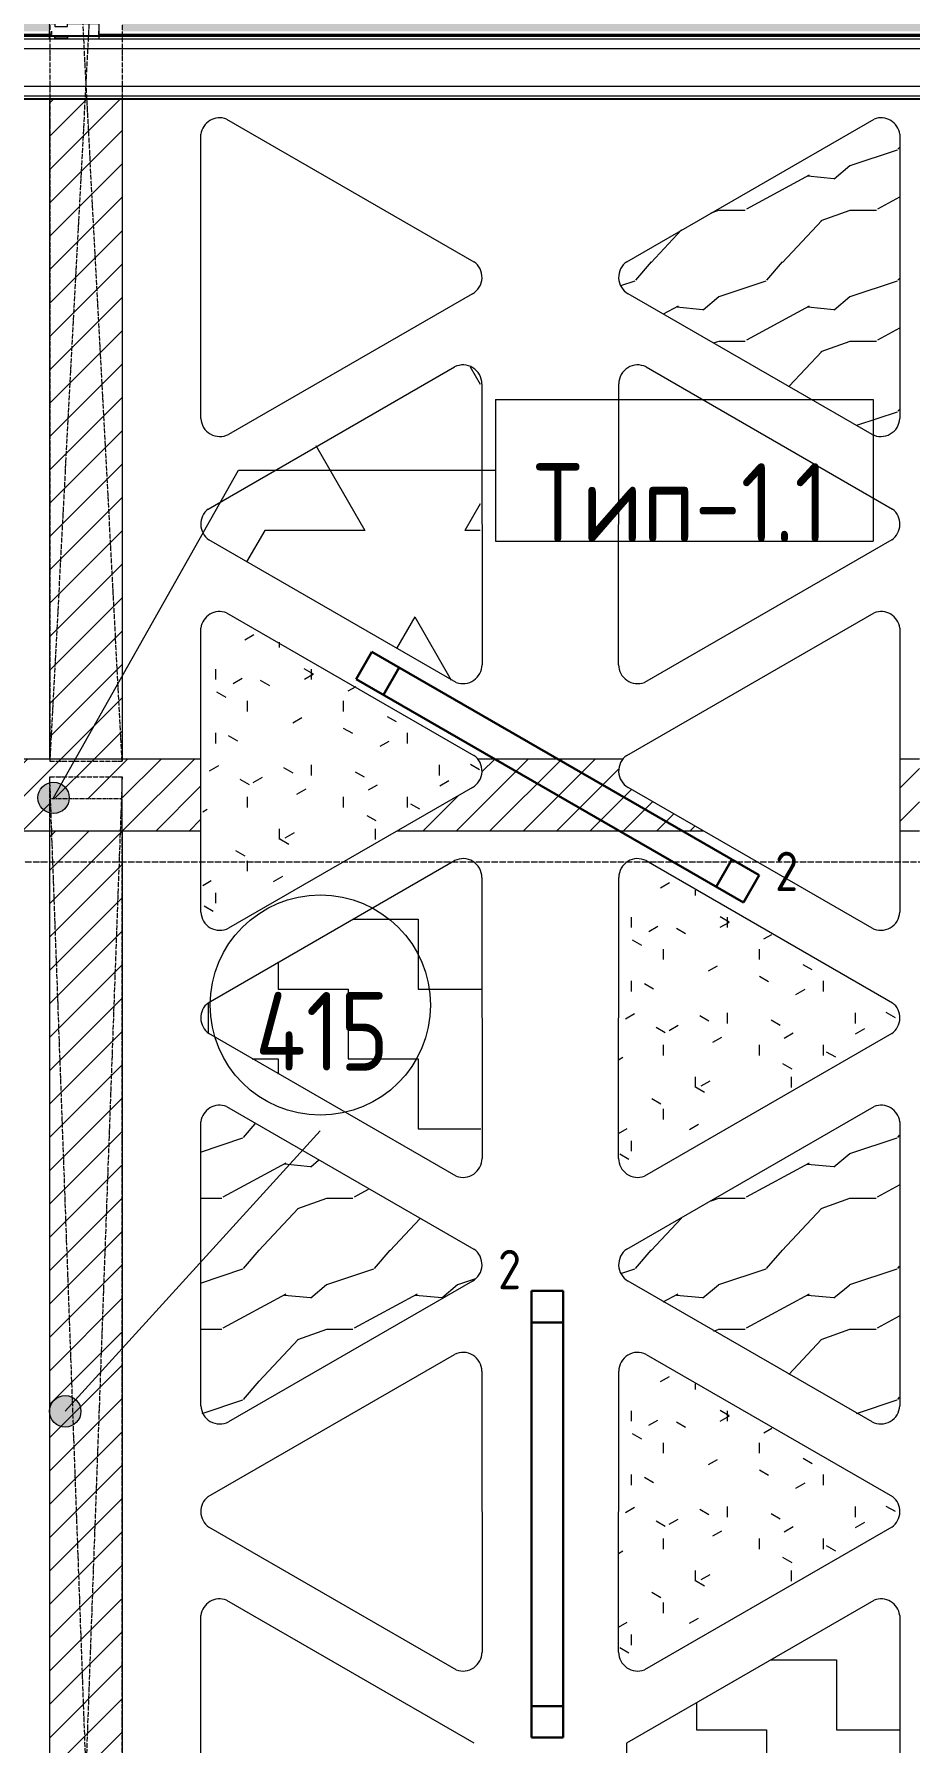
# Model space of a CAD drawing. Header units: millimetres. Extents: x -10051 to 73829, y -4843 to 44223.
# Drawn here: x 24235 to 27017, y 5495 to 10927 of the extents above; entities that cross this region are included whole.
import ezdxf

# ---------------------------------------------------------------- set-up
doc = ezdxf.new("R2010")
doc.units = ezdxf.units.MM
for name, pattern in [('ADSK_Линия сетки', [25, 20, -2.5, 0, -2.5]), ('ADSK_Штрих_ш3 п1_5', [4.5, 3, -1.5]), ('ADSK_Штрихпунктирная 2 точки_ш15 п1_5 п1_5 п1_5', [19.5, 15, -1.5, 0, -1.5, 0, -1.5])]:
    doc.linetypes.add(name, pattern=pattern)
for name, color, linetype, lineweight in [('Аннотация', 7, 'Continuous', 20), ('Витраж', 7, 'Continuous', 9), ('Каркас', 7, 'Continuous', 18), ('Марки', 7, 'Continuous', 20), ('Марки помещений', 7, 'Continuous', 20), ('Оси', 7, 'Continuous', 9), ('Панели витража', 7, 'Continuous', 9), ('Потолки', 7, 'Continuous', 9), ('Потолки штриховка', 7, 'Continuous', 9), ('Стены наружные', 7, 'Continuous', 18), ('Стены отделка', 7, 'Continuous', 30), ('Стены перегородки', 7, 'Continuous', 30), ('Стены штриховка', 7, 'Continuous', 9)]:
    doc.layers.add(name, color=color, linetype=linetype, lineweight=lineweight)
doc.layers.add('Линии', color=7, linetype='Continuous', lineweight=9, true_color=0x00a600)
doc.styles.add('GOST Common_1', font='GOST_Common.ttf', dxfattribs={"width": 0.9, "height": 250})
doc.styles.add('GOST Common_4', font='GOST_Common.ttf', dxfattribs={"width": 0.9, "height": 200})
doc.styles.add('GOST Common_B', font='', dxfattribs={"width": 0.9, "height": 250})
doc.styles.get('GOST Common_B').set_extended_font_data('GOST Common', bold=True)
pattern_1 = [(0, (0, 762), (762, 76.2), [7.62, -373.38, 7.62, -373.38]), (0, (76.2, 91.44), (762, 76.2), [7.62, -220.98, 7.62, -525.78]), (0, (152.4, 106.68), (762, 76.2), [7.62, -68.58, 7.62, -678.18]), (0, (457.2, 60.96), (762, 76.2), [7.62, -220.98, 7.62, -525.78]), (0, (533.4, 45.72), (762, 76.2), [7.62, -68.58, 7.62, -678.18])]
pattern_2 = [(45, (0, 0), (-53.03301, 53.03301), [])]

# ---------------------------------------------------------------- blocks, each defined once
blk = doc.blocks.new('Системная панель - Стекло - 40мм-6453927-План потолков 4-го этажа')
at = {"layer": 'Панели витража', "lineweight": 18}
for p, q in [((-3.6, 0), (-3.6, 40)), ((-3.6, 40), (3.6, 40)), ((3.6, 0), (-3.6, 0)), ((3.6, 40), (3.6, 0))]:
    blk.add_line(p, q, dxfattribs=at)
blk = doc.blocks.new('Прямоугольный импост - Импост структурный с накладкой - 160мм-6453924-План потолков 4-го этажа')
at = {"layer": 'Витраж', "lineweight": 18}
for p, q in [((25, 17), (-25, 17)), ((-25, 17), (-25, 0)), ((-25, 0), (-15, 0)), ((-15, 0), (-15, -40)), ((15, 0), (25, 0)), ((15, -40), (15, 0)), ((25, 0), (25, 17)), ((-15, -40), (-25, -40)), ((-25, -40), (-25, -140)), ((25, -40), (15, -40)), ((25, -140), (25, -40)), ((-25, -140), (25, -140))]:
    blk.add_line(p, q, dxfattribs=at)
blk = doc.blocks.new('ADSK_Марка_Помещение_ОдноЗначение - Номер-159740-План потолков 4-го этажа')
at = {"layer": 'Марки помещений'}
blk.add_circle((0, 0), 3.5, dxfattribs=at)
blk = doc.blocks.new('ADSK_Марка_Потолок - ADSK_Марка и Смещение от уровня-155896-План потолков 4-го этажа')
at = {"layer": 'Марки'}
for p, q in [((-6, 4.5), (-6, 0)), ((-6, 4.5), (6, 4.5)), ((6, 4.5), (6, 0)), ((-6, 0), (6, 0))]:
    blk.add_line(p, q, dxfattribs=at)

msp = doc.modelspace()

# ---------------------------------------------------------------- hatches: boundary and pattern name
at = {"layer": 'Марки'}
h = msp.add_hatch(color=256, dxfattribs=at)
edge = h.paths.add_edge_path()
edge.add_arc((24296.84, 8498.949), 50, 0, 360)
at = {"layer": 'Марки помещений'}
h = msp.add_hatch(color=256, dxfattribs=at)
edge = h.paths.add_edge_path()
edge.add_arc((24333.828, 6548.661), 50, 0, 360)
at = {"layer": 'Потолки штриховка', "lineweight": 18}
h = msp.add_hatch(dxfattribs=at)
h.set_pattern_fill('FP_32', color=256, style=0, pattern_type=2)
h.set_pattern_definition(pattern_1)
h.paths.add_polyline_path([(7565, 8778.238), (8340, 8778.238), (8340, 8790.238), (10184.835, 8790.238), (10184.835, 8808.238), (8340, 8808.238), (8340, 8818.238), (10184.835, 8818.238), (10184.835, 12203.264), (7513.494, 12203.264), (7513.494, 11958.783), (7444.835, 11958.783), (7445.192, 8950), (7565, 8950), (7565, 8784.238), (7555, 8784.238), (7555, 8940), (7444.835, 8940), (7445.007, 8937), (7550, 8937), (7550, 8935), (7552, 8935), (7552, 8806.238), (7540, 8806.238), (7540, 8778.238), (7555, 8778.238)])
h.paths.add_polyline_path([(17675.565, 8790.238), (17675.565, 10920.75), (17677.565, 10920.934), (17677.565, 10922.75), (18734.835, 10922.75), (18734.835, 10925.75), (17660.565, 10925.75), (17660.565, 8808.238), (16014.835, 8808.238), (16014.835, 8790.238), (17660.565, 8790.238)])
h.paths.add_polyline_path([(17677.565, 8788.238), (17677.565, 8790.238), (17675.565, 8790.238), (17677.484, 8788.32)])
h.paths.add_polyline_path([(15262.878, 8790.238), (15784.835, 8790.238), (15784.835, 8808.238), (13214.835, 8808.238), (13214.835, 8790.238), (14894.714, 8790.238)])
h.paths.add_polyline_path([(10575.439, 8790.238), (12984.835, 8790.238), (12984.835, 8808.238), (10414.835, 8808.238), (10415.537, 8790.238)])
h.paths.add_polyline_path([(17650.565, 8818.238), (17650.565, 10935.75), (18734.835, 10935.75), (18734.835, 12589.022), (16014.835, 12595.03), (16014.835, 8818.238), (17647.565, 8818.238)])
h.paths.add_polyline_path([(14311.936, 8818.238), (15784.835, 8818.238), (15784.835, 12596.788), (13214.835, 12602.489), (13214.835, 12600.554), (13619.305, 12599.489), (13619.278, 12589.489), (13214.835, 12589.489), (13214.835, 8818.238), (13241.628, 8818.238)])
h.paths.add_polyline_path([(10417.175, 8818.238), (12984.835, 8818.238), (12984.835, 12591.159), (10641.616, 12597.328), (10641.616, 12203.264), (10414.835, 12203.264), (10414.835, 8818.238)])
h.paths.add_polyline_path([(21714.835, 10922.75), (24278.876, 10922.75), (24278.876, 10925.75), (21714.835, 10925.75)])
h.paths.add_polyline_path([(18982.807, 10922.75), (21484.835, 10922.75), (21484.835, 10925.75), (18964.835, 10925.75), (18964.835, 10922.75), (18974.165, 10922.75)])
h.paths.add_polyline_path([(18964.835, 10935.75), (21484.835, 10935.75), (21484.835, 12581.782), (18964.835, 12587.646), (18964.835, 11788.8)])
h.paths.add_polyline_path([(24278.876, 12574.426), (24278.876, 12575.226), (24278.865, 12574.434)])
h.paths.add_polyline_path([(21714.835, 10935.75), (24278.876, 10935.75), (24278.876, 12574.426), (24275.876, 12574.421), (24275.876, 12423.559), (24265.876, 12423.559), (24265.876, 12574.461), (21714.835, 12580.259), (21714.835, 11788.8)])
h.paths.add_polyline_path([(7498.494, 11968.783), (7503.494, 11968.783), (7503.494, 12203.264), (7500.494, 12203.264), (7500.494, 11973.783), (7498.494, 11973.783), (7498.494, 11971.783), (7444.835, 11971.783), (7444.835, 11968.783), (7488.746, 11968.783)])
h.paths.add_polyline_path([(10029.565, 12213.264), (10184.835, 12213.264), (10184.835, 12216.264), (7500.494, 12216.264), (7500.494, 12213.264), (10019.403, 12213.264)])
h.paths.add_polyline_path([(10626.616, 12213.264), (10631.616, 12213.264), (10631.616, 12597.354), (10628.616, 12597.328), (10628.616, 12218.264), (10626.616, 12218.264), (10626.616, 12216.264), (10414.835, 12216.264), (10414.835, 12213.264), (10621.24, 12213.264)])
h.paths.add_polyline_path([(7500.494, 12216.264), (7498.494, 12218.264), (7498.494, 12216.264)])
h.paths.add_polyline_path([(12984.835, 12601.159), (12984.835, 12604.159), (10628.616, 12610.362), (10628.616, 12607.362), (12854.989, 12601.501)])
h.paths.add_polyline_path([(10628.616, 12610.362), (10626.616, 12612.367), (10626.616, 12610.367)])
at = {"layer": 'Потолки штриховка', "lineweight": 18, "true_color": 0x787878}
h = msp.add_hatch(dxfattribs=at)
h.set_pattern_fill('FP_50', color=8, style=0, pattern_type=2)
h.set_pattern_definition([(60, (0, 0), (-171.45, 296.96), [171.45, -171.45]), (120, (0, 0), (-342.9, 6e-05), [171.45, -171.45]), (0, (-85.72, 148.48), (171.45, 296.96), [171.45, -171.45])])
h.paths.add_polyline_path([(35783.748, 8790.238), (35864.835, 8790.238), (35863.919, 8793.238), (35633.876, 8793.238), (35634.835, 8790.238)])
h.paths.add_polyline_path([(32960.854, 8790.238), (32964.835, 8790.238), (32963.924, 8793.238), (32734.835, 8793.238), (32734.835, 8790.238)])
h.paths.add_polyline_path([(35863.308, 8803.238), (35864.835, 8803.238), (35864.835, 12530.925), (35633.876, 12531.533), (35634.835, 8803.238), (35785.936, 8803.238)])
h.paths.add_polyline_path([(32734.835, 8803.238), (32964.835, 8803.238), (32964.835, 12551.56), (32734.835, 12552.165), (32734.835, 8852.314)])
h.paths.add_polyline_path([(29884.835, 10922.75), (30114.835, 10922.75), (30114.835, 10925.75), (29884.835, 10925.75)])
h.paths.add_polyline_path([(24452.876, 10922.75), (24514.835, 10922.75), (24514.835, 10925.75), (24452.876, 10925.75)])
h.paths.add_polyline_path([(24452.876, 10935.75), (24514.835, 10935.75), (24514.835, 12573.805), (24465.876, 12572.837), (24465.876, 12423.559), (24455.876, 12423.559), (24455.876, 12573.96), (24452.876, 12573.648), (24452.876, 11323.239)])
h.paths.add_polyline_path([(30114.835, 10935.75), (30114.835, 12559.062), (29884.835, 12559.668), (29884.835, 10935.75), (29888.29, 10935.75)])
h.paths.add_polyline_path([(35864.835, 12540.925), (35863.754, 12543.928), (35633.876, 12544.533), (35634.992, 12541.53), (35863.691, 12540.928)])
at = {"layer": 'Потолки штриховка', "lineweight": 18}
h = msp.add_hatch(dxfattribs=at)
h.set_pattern_fill('FP_24', color=256, style=0, pattern_type=2)
h.set_pattern_definition(pattern_1)
h.paths.add_polyline_path([(40054.13, 8790.238), (40054.13, 8793.238), (40051.13, 8793.238), (40051.13, 8790.238), (40053.53, 8790.238)])
h.paths.add_polyline_path([(40056.13, 8788.238), (40054.13, 8790.238), (40054.13, 8788.238)])
h.paths.add_polyline_path([(31985.904, 8788.238), (31985.443, 8789.777), (31983.904, 8788.238)])
h.paths.add_polyline_path([(39632.111, 8790.238), (40041.13, 8790.238), (40041.13, 8793.238), (38414.835, 8793.238), (38414.835, 8790.238), (38788.642, 8790.238)])
h.paths.add_polyline_path([(33543.633, 8790.238), (35633.876, 8790.238), (35633.876, 8793.238), (32964.835, 8793.238), (32964.835, 8790.238), (33290.97, 8790.238)])
h.paths.add_polyline_path([(37623.084, 8790.238), (38184.835, 8790.238), (38184.835, 8793.238), (35864.835, 8793.238), (35864.835, 8790.238), (37040.305, 8790.238)])
h.paths.add_polyline_path([(32734.093, 8790.238), (32734.835, 8790.238), (32733.907, 8793.238), (31998.904, 8793.238), (31999.476, 8790.238), (32733.328, 8790.238)])
h.paths.add_polyline_path([(31988.904, 8790.238), (31988.904, 9263.238), (31985.904, 9263.238), (31985.904, 8790.238)])
h.paths.add_polyline_path([(38788.642, 8803.238), (40041.13, 8803.238), (40041.13, 9100.345), (41084.835, 9100.345), (41084.835, 12081.937), (38414.835, 12081.937), (38414.835, 8803.238), (38699.5, 8803.238)])
h.paths.add_polyline_path([(40051.13, 8803.238), (40054.13, 8803.238), (40054.13, 9085.345), (40056.13, 9085.345), (40056.13, 9087.345), (41084.835, 9087.345), (41084.835, 9090.345), (40051.13, 9090.345), (40051.13, 8995.435)])
h.paths.add_polyline_path([(36457.527, 8803.238), (38184.835, 8803.238), (38184.835, 12081.937), (37867.177, 12081.937), (37861.796, 12525.668), (35864.835, 12530.925), (35864.835, 8803.238), (35880.1, 8803.238)])
h.paths.add_polyline_path([(32669.465, 8803.238), (32734.835, 8803.238), (32734.751, 12552.165), (30114.835, 12557.936), (30114.835, 10935.75), (31998.904, 10935.75), (31998.904, 9763.238), (32673.904, 9763.238), (32673.904, 9263.238), (31998.904, 9263.238), (31998.904, 8803.238), (32656.607, 8803.238)])
h.paths.add_polyline_path([(32964.835, 8803.238), (35633.876, 8803.238), (35633.876, 12531.533), (35142.497, 12532.827), (35142.563, 12542.826), (35633.876, 12541.533), (35633.876, 12544.533), (32964.835, 12550.618), (32964.835, 8995.435)])
h.paths.add_polyline_path([(41314.835, 9087.345), (41849.565, 9087.345), (41849.565, 9090.345), (41314.835, 9090.345)])
h.paths.add_polyline_path([(41849.565, 9100.345), (41849.565, 12081.937), (41314.835, 12081.937), (41314.835, 9100.345), (41577.392, 9100.345)])
h.paths.add_polyline_path([(31988.904, 10920.75), (31988.904, 10925.75), (30114.835, 10925.75), (30114.835, 10922.75), (31983.904, 10922.75), (31983.904, 10920.75), (31985.904, 10920.75)])
h.paths.add_polyline_path([(31988.904, 9763.238), (31988.904, 10920.75), (31985.904, 10920.75), (31985.904, 9763.238)])
h.paths.add_polyline_path([(27364.835, 10922.75), (29884.835, 10922.75), (29884.835, 10925.75), (27364.835, 10925.75)])
h.paths.add_polyline_path([(25967.51, 10922.75), (27134.835, 10922.75), (27134.835, 10925.75), (24514.835, 10925.75), (24514.835, 10922.75), (24801.952, 10922.75)])
h.paths.add_polyline_path([(24554.303, 10935.75), (27134.835, 10935.75), (27134.835, 12566.908), (24514.835, 12572.837), (24514.835, 10935.75)])
h.paths.add_polyline_path([(29464.182, 10935.75), (29884.835, 10935.75), (29884.835, 12559.668), (27364.835, 12565.457), (27364.835, 10935.75), (28689.098, 10935.75)])
h.paths.add_polyline_path([(41849.565, 12091.937), (41849.565, 12109.937), (41314.835, 12109.937), (41314.835, 12091.937), (41844.3, 12091.937)])
h.paths.add_polyline_path([(39954.199, 12091.937), (41084.835, 12091.937), (41084.835, 12109.937), (38414.835, 12109.937), (38414.835, 12091.937), (39894.565, 12091.937)])
h.paths.add_polyline_path([(37908.97, 12091.937), (38184.835, 12091.937), (38184.835, 12109.937), (37896.849, 12109.937), (37896.826, 12111.937), (37894.826, 12111.937), (37889.835, 12525.594), (37871.951, 12525.594), (37877.06, 12091.937), (37898.89, 12091.937)])
h.paths.add_polyline_path([(37889.799, 12538.594), (37891.799, 12538.594), (37891.75, 12540.562), (37889.835, 12538.63)])
h.paths.add_polyline_path([(37889.835, 12535.594), (37889.799, 12538.594), (37871.798, 12538.594), (37871.833, 12535.641), (37889.799, 12535.594)])
h.paths.add_polyline_path([(37861.832, 12535.668), (37861.773, 12538.668), (35864.835, 12542.826), (35864.835, 12540.925), (37861.796, 12535.668)])
h.paths.add_polyline_path([(37901.784, 12539.991), (37906.473, 12540.589), (37906.473, 12542.84), (37901.75, 12542.853), (37901.777, 12540.562)])
at = {"layer": 'Потолки штриховка', "lineweight": 18, "true_color": 0x787878}
h = msp.add_hatch(dxfattribs=at)
h.set_pattern_fill('FP_47', color=8, style=0, pattern_type=2)
h.set_pattern_definition(pattern_2)
h.paths.add_polyline_path([(29884.835, 8623.238), (30114.835, 8623.238), (30114.835, 10718.75), (29884.835, 10718.75), (29884.835, 8691.823)])
h.paths.add_polyline_path([(24514.835, 8623.34), (24514.835, 10718.75), (24284.835, 10718.75), (24284.846, 8623.34), (24510.563, 8623.34)])
h.paths.add_polyline_path([(18734.835, 8623.34), (18964.835, 8623.34), (18964.835, 10718.75), (18734.835, 10718.75), (18734.835, 8628.238)])
h.paths.add_polyline_path([(21484.835, 8644.788), (21714.835, 8644.788), (21714.835, 10718.75), (21484.835, 10718.75), (21484.835, 8652.718)])
at = {"layer": 'Потолки штриховка', "lineweight": 18}
h = msp.add_hatch(dxfattribs=at)
h.set_pattern_fill('FP_107', color=256, angle=-90, style=0, pattern_type=2)
h.set_pattern_definition([(18.435, (-5662.25, 60486.72), (832.99954, 416.50086), [158.051, -1159.038]), (49.399, (-5512.31, 60536.7), (2082.486787, 2499.010644), [76.799, -3763.143]), (46.848, (-5462.331, 60178.51), (5830.957739, 6247.5402574), [182.691, -8951.868]), (19.983, (-5337.38, 60311.79), (3332.002656, 1249.49393), [97.5, -4777.508]), (360, (-5662.25, 60345.1), (416.5, 416.5), [83.3, -333.2]), (28.443, (-5578.951, 60345.11), (-5414.4962996, -2915.5071394), [227.365, -11140.87]), (354.289, (-5379.03, 60453.4), (-3748.496867, 416.5263), [83.716, -4102.058]), (39.806, (-5295.73, 60445.07), (-2082.48651, -1666.01521), [65.059, -3187.91])])
h.paths.add_polyline_path([(26985.068, 9868.349), (26985.068, 9708.226), (26983.431, 9694.306), (26978.61, 9681.146), (26970.866, 9669.463), (26960.624, 9659.896), (26948.441, 9652.965), (26934.983, 9649.051), (26920.984, 9648.365), (26902.677, 9652.965), (26894.406, 9656.652), (26122.1, 10102.369), (26109.716, 10111.926), (26100.223, 10124.359), (26094.267, 10138.823), (26092.252, 10154.336), (26094.315, 10169.842), (26100.316, 10184.287), (26109.847, 10196.691), (26122.26, 10206.21), (26896.423, 10653.169), (26910.855, 10658.741), (26926.233, 10660.438), (26941.533, 10658.146), (26955.738, 10652.018), (26967.904, 10642.462), (26977.223, 10630.112), (26983.074, 10615.791), (26985.068, 10600.449), (26985.068, 10155.036)])
h = msp.add_hatch(dxfattribs=at)
h.set_pattern_fill('STARS', color=256, scale=100, angle=180, style=0)
h.set_pattern_definition([(180, (5600, 3e-12), (-7e-14, -549.926), [317.5, -317.5]), (240, (5600, 3e-12), (476.25, -274.963), [317.5, -317.5]), (300, (5441.25, -274.96), (476.25, 274.963), [317.5, -317.5])])
h.paths.add_polyline_path([(24759.585, 9377.263), (24759.658, 9363.261), (24762.975, 9349.657), (24769.354, 9337.192), (24778.449, 9326.545), (24789.764, 9318.296), (25561.985, 8872.059), (25576.492, 8866.225), (25592.011, 8864.323), (25607.497, 8866.481), (25622.02, 8872.643), (25634.264, 8882.132), (25643.74, 8894.57), (25649.694, 8909.028), (25651.724, 8924.531), (25651.907, 9816.566), (25649.912, 9831.912), (25644.057, 9846.236), (25634.733, 9858.586), (25619.968, 9869.258), (25604.478, 9874.842), (25593.044, 9876.548), (25577.664, 9874.842), (25563.232, 9869.258), (24789.212, 9422.554), (24777.992, 9414.173), (24769.009, 9403.432), (24762.76, 9390.901)])
h = msp.add_hatch(dxfattribs=at)
h.set_pattern_fill('FP_85', color=256, angle=-90, style=0, pattern_type=2)
h.set_pattern_definition([(270, (-7091.86, 59809.84), (101.6, -406.4), [33.528, -271.272, 33.528, -271.272, -1625.6]), (270, (-7091.86, 59809.84), (101.6, -406.4), [-609.6, 33.528, -576.072, 33.528, -271.272, -711.2]), (270, (-7091.86, 59809.84), (101.6, -406.4), [-1524, 33.528, -169.672, 33.528, -474.472]), (30, (-7041.06, 59657.44), (301.15272, 291.18818), [33.528, -271.272, 33.528, -271.272, -1625.6]), (30, (-7041.06, 59657.44), (301.15272, 291.18818), [-609.6, 33.528, -576.072, 33.528, -271.272, -711.2]), (30, (-7041.06, 59657.44), (301.15272, 291.18818), [-1524, 33.528, -169.672, 33.528, -474.472]), (150, (-6837.86, 59606.64), (-402.75272, 115.21182), [33.528, -271.272, 33.528, -271.272, -1625.6]), (150, (-6837.86, 59606.64), (-402.75272, 115.21182), [-609.6, 33.528, -576.072, 33.528, -271.272, -711.2]), (150, (-6837.86, 59606.64), (-402.75272, 115.21182), [-1524, 33.528, -169.672, 33.528, -474.472])])
h.paths.add_polyline_path([(25663.121, 8591.18), (25663.048, 8577.178), (25659.732, 8563.574), (25653.353, 8551.109), (25644.258, 8540.462), (25632.943, 8532.213), (24860.722, 8085.976), (24846.215, 8080.142), (24830.696, 8078.24), (24815.21, 8080.398), (24799.366, 8087.584), (24788.443, 8096.049), (24778.967, 8108.487), (24773.013, 8122.944), (24770.983, 8138.448), (24770.8, 9030.483), (24772.795, 9045.829), (24778.65, 9060.153), (24787.973, 9072.503), (24802.739, 9083.175), (24818.229, 9088.759), (24829.663, 9090.465), (24845.043, 9088.759), (24859.475, 9083.175), (25633.495, 8636.471), (25644.715, 8628.09), (25653.698, 8617.349), (25659.947, 8604.818), (25663.048, 8591.494)])
at = {"layer": 'Потолки штриховка', "lineweight": 18, "true_color": 0x787878}
h = msp.add_hatch(dxfattribs=at)
h.set_pattern_fill('FP_47', color=8, style=0, pattern_type=2)
h.set_pattern_definition(pattern_2)
h.paths.add_polyline_path([(28872.088, 8392.718), (29113.59, 8392.718), (28867.893, 8535.249), (28859.979, 8541.199), (28850.532, 8553.042), (28844.348, 8566.872), (28841.82, 8581.81), (28844.348, 8600.427), (28848.134, 8611.197), (28855.967, 8623.238), (28393.459, 8623.238), (28401.537, 8611.197), (28406.561, 8596.905), (28407.85, 8581.81), (28405.323, 8566.872), (28399.139, 8553.042), (28389.692, 8541.199), (28373.735, 8529.874), (28136.081, 8392.718), (28590.014, 8392.718)])
h.paths.add_polyline_path([(30114.835, 8392.718), (30264.835, 8393.238), (30264.835, 8623.238), (29734.835, 8623.238), (29734.835, 8392.718), (29884.835, 8393.238), (29884.835, 8570.565), (30114.835, 8570.565), (30114.835, 8393.238)])
h.paths.add_polyline_path([(31811.904, 8392.718), (31811.904, 8623.238), (31143.459, 8623.238), (31151.537, 8611.197), (31156.561, 8596.905), (31157.85, 8581.81), (31155.323, 8566.872), (31149.139, 8553.042), (31139.692, 8541.199), (31123.735, 8529.874), (30886.081, 8392.718), (31795.297, 8392.718)])
h.paths.add_polyline_path([(27514.835, 8392.718), (27514.835, 8623.238), (27472, 8623.238), (27473.051, 8392.718)])
h.paths.add_polyline_path([(25676.12, 8393.238), (26362.689, 8393.238), (26117.893, 8535.249), (26109.979, 8541.199), (26100.532, 8553.042), (26094.348, 8566.872), (26091.82, 8581.81), (26094.348, 8600.427), (26098.134, 8611.197), (26106.081, 8623.34), (25643.391, 8623.34), (25651.537, 8611.197), (25656.561, 8596.905), (25657.85, 8581.81), (25655.323, 8566.872), (25649.139, 8553.042), (25639.692, 8541.199), (25623.735, 8529.874), (25386.982, 8393.238), (25627.583, 8393.238)])
h.paths.add_polyline_path([(26984.835, 8393.238), (27048, 8393.238), (27048, 8623.34), (26984.835, 8623.34), (26984.835, 8529.874)])
h.paths.add_polyline_path([(24034.835, 8393.238), (24284.835, 8393.238), (24284.835, 8495.453), (24514.835, 8495.453), (24514.835, 8393.238), (24764.835, 8393.238), (24764.835, 8623.34), (24034.835, 8623.34), (24034.835, 8490.393)])
h.paths.add_polyline_path([(23412.689, 8393.238), (23167.893, 8535.249), (23159.979, 8541.199), (23150.532, 8553.042), (23144.348, 8566.872), (23141.82, 8581.81), (23144.348, 8600.427), (23148.134, 8611.197), (23156.081, 8623.34), (22693.391, 8623.34), (22701.537, 8611.197), (22706.561, 8596.905), (22707.85, 8581.81), (22705.323, 8566.872), (22699.139, 8553.042), (22689.692, 8541.199), (22673.735, 8529.874), (22436.982, 8393.238), (23345.006, 8393.238)])
h.paths.add_polyline_path([(20522.088, 8393.395), (20760.726, 8394.371), (20517.893, 8535.249), (20509.979, 8541.199), (20500.532, 8553.042), (20494.348, 8566.872), (20491.82, 8581.81), (20494.348, 8600.427), (20498.134, 8611.197), (20506.081, 8623.34), (20043.391, 8623.34), (20051.537, 8611.197), (20056.561, 8596.905), (20057.85, 8581.81), (20053.64, 8563.109), (20049.139, 8553.042), (20039.692, 8541.199), (20023.735, 8529.874), (19787.254, 8393.395), (20431.112, 8393.395)])
h.paths.add_polyline_path([(16272, 8393.395), (18734.835, 8393.395), (18734.835, 8495.453), (18964.835, 8495.453), (18964.835, 8393.395), (19164.835, 8393.395), (19164.835, 8623.34), (17849.565, 8623.34), (17849.565, 8618.238), (17847.565, 8618.238), (17847.565, 8616.238), (16272, 8616.238), (16272, 8529.874)])
h.paths.add_polyline_path([(21384.835, 8393.395), (21410.87, 8393.484), (21410.87, 8623.34), (21384.835, 8623.34), (21384.835, 8394.649)])
h = msp.add_hatch(dxfattribs=at)
h.set_pattern_fill('FP_47', color=8, style=0, pattern_type=2)
h.set_pattern_definition(pattern_2)
h.paths.add_polyline_path([(32890.5, 2450.232), (32890.5, 6647.262), (32734.835, 6647.262), (32735.232, 2450.232), (32886.9, 2450.232)])
h.paths.add_polyline_path([(32892.5, 2448.232), (32890.5, 2450.232), (32890.5, 2448.232)])
h.paths.add_polyline_path([(30046.961, 2450.232), (30114.835, 2450.232), (30114.835, 8393.238), (29884.835, 8393.238), (29885.299, 2450.232)])
h.paths.add_polyline_path([(27134.835, 2450.232), (27364.835, 2450.232), (27364.835, 8230.781), (27134.835, 8230.781), (27134.835, 2477.583)])
h.paths.add_polyline_path([(24514.835, 2450.232), (24514.835, 8393.238), (24284.835, 8393.238), (24284.835, 2450.232), (24514.372, 2450.232)])
h.paths.add_polyline_path([(21485.312, 2450.232), (21714.835, 2450.232), (21714.359, 8220.788), (21484.835, 8220.788), (21484.835, 2450.232)])
h.paths.add_polyline_path([(18735.299, 2450.232), (18964.835, 2450.232), (18964.835, 8393.238), (18734.835, 8393.238), (18734.835, 2450.232)])
h.paths.add_polyline_path([(32892.5, 6647.262), (32892.5, 6649.262), (32890.5, 6647.262)])
h.paths.add_polyline_path([(32891.847, 6759.262), (32902.5, 6759.262), (32902.5, 7509.262), (32734.835, 7509.262), (32734.835, 6759.262), (32877.703, 6759.262)])
at = {"layer": 'Потолки штриховка', "lineweight": 18}
h = msp.add_hatch(dxfattribs=at)
h.set_pattern_fill('FP_108', color=256, angle=-90, style=0, pattern_type=2)
h.set_pattern_definition([(270, (-5660.02, 60564.05), (222.25, -222.25), [222.25, -222.25]), (360, (-5660.02, 60341.8), (222.25, 222.25), [222.25, -222.25])])
h.paths.add_polyline_path([(24762.439, 7805.699), (24762.512, 7791.697), (24765.829, 7778.093), (24772.208, 7765.628), (24781.303, 7754.981), (24792.617, 7746.732), (25564.839, 7300.495), (25579.345, 7294.661), (25594.865, 7292.759), (25610.351, 7294.917), (25626.195, 7302.103), (25637.118, 7310.568), (25646.594, 7323.006), (25652.547, 7337.463), (25654.578, 7352.967), (25654.761, 8245.002), (25652.765, 8260.348), (25646.911, 8274.672), (25637.587, 8287.022), (25622.822, 8297.694), (25607.332, 8303.278), (25595.898, 8304.984), (25580.518, 8303.278), (25566.086, 8297.694), (24792.046, 7850.975), (24780.846, 7842.609), (24771.863, 7831.868), (24765.614, 7819.337)])
h = msp.add_hatch(dxfattribs=at)
h.set_pattern_fill('FP_85', color=256, angle=-90, style=0, pattern_type=2)
h.set_pattern_definition([(270, (-5771.14, 59021.31), (101.6, -406.4), [33.528, -271.272, 33.528, -271.272, -1625.6]), (270, (-5771.14, 59021.31), (101.6, -406.4), [-609.6, 33.528, -576.072, 33.528, -271.272, -711.2]), (270, (-5771.14, 59021.31), (101.6, -406.4), [-1524, 33.528, -169.672, 33.528, -474.472]), (30, (-5720.34, 58868.91), (301.15272, 291.18818), [33.528, -271.272, 33.528, -271.272, -1625.6]), (30, (-5720.34, 58868.91), (301.15272, 291.18818), [-609.6, 33.528, -576.072, 33.528, -271.272, -711.2]), (30, (-5720.34, 58868.91), (301.15272, 291.18818), [-1524, 33.528, -169.672, 33.528, -474.472]), (150, (-5517.14, 58818.11), (-402.75272, 115.21182), [33.528, -271.272, 33.528, -271.272, -1625.6]), (150, (-5517.14, 58818.11), (-402.75272, 115.21182), [-609.6, 33.528, -576.072, 33.528, -271.272, -711.2]), (150, (-5517.14, 58818.11), (-402.75272, 115.21182), [-1524, 33.528, -169.672, 33.528, -474.472])])
h.paths.add_polyline_path([(26983.841, 7802.654), (26983.768, 7788.652), (26980.452, 7775.048), (26974.072, 7762.583), (26964.978, 7751.936), (26953.663, 7743.687), (26181.442, 7297.451), (26166.935, 7291.616), (26151.415, 7289.714), (26135.929, 7291.872), (26120.086, 7299.058), (26109.162, 7307.523), (26099.687, 7319.961), (26093.733, 7334.419), (26091.703, 7349.922), (26091.519, 8241.957), (26093.515, 8257.303), (26099.37, 8271.627), (26108.693, 8283.977), (26123.459, 8294.649), (26138.949, 8300.233), (26150.382, 8301.94), (26165.762, 8300.233), (26180.195, 8294.649), (26954.215, 7847.945), (26965.435, 7839.564), (26974.418, 7828.823), (26980.667, 7816.292), (26983.768, 7802.968)])
h = msp.add_hatch(dxfattribs=at)
h.set_pattern_fill('FP_107', color=256, angle=-90, style=0, pattern_type=2)
h.set_pattern_definition([(18.435, (-5658.79, 57345.59), (832.99954, 416.50086), [158.051, -1159.038]), (49.399, (-5508.846, 57395.57), (2082.486787, 2499.010644), [76.799, -3763.143]), (46.848, (-5458.866, 57037.38), (5830.957739, 6247.5402574), [182.691, -8951.868]), (19.983, (-5333.916, 57170.66), (3332.002656, 1249.49393), [97.5, -4777.508]), (360, (-5658.8, 57204), (416.5, 416.5), [83.3, -333.2]), (28.443, (-5575.486, 57203.98), (-5414.4962996, -2915.5071394), [227.365, -11140.87]), (354.289, (-5375.566, 57312.27), (-3748.496867, 416.5263), [83.716, -4102.058]), (39.806, (-5292.266, 57303.94), (-2082.48651, -1666.01521), [65.059, -3187.91])])
h.paths.add_polyline_path([(24763.296, 6727.219), (24763.296, 6567.096), (24764.933, 6553.176), (24769.755, 6540.016), (24777.498, 6528.333), (24787.741, 6518.766), (24799.924, 6511.836), (24813.382, 6507.921), (24827.381, 6507.236), (24845.687, 6511.836), (24853.959, 6515.523), (25626.264, 6961.24), (25638.648, 6970.797), (25648.141, 6983.23), (25654.098, 6997.694), (25656.113, 7013.206), (25654.05, 7028.712), (25648.049, 7043.158), (25638.518, 7055.562), (25626.105, 7065.08), (24851.942, 7512.04), (24837.51, 7517.612), (24822.132, 7519.308), (24806.832, 7517.016), (24792.627, 7510.889), (24780.46, 7501.332), (24771.142, 7488.983), (24765.291, 7474.661), (24763.296, 7459.32), (24763.296, 7013.907)])
h = msp.add_hatch(dxfattribs=at)
h.set_pattern_fill('FP_107', color=256, angle=-90, style=0, pattern_type=2)
h.set_pattern_definition([(18.435, (-5662.89, 57345.55), (832.99954, 416.50086), [158.051, -1159.038]), (49.399, (-5512.95, 57395.53), (2082.486787, 2499.010644), [76.799, -3763.143]), (46.848, (-5462.968, 57037.338), (5830.957739, 6247.5402574), [182.691, -8951.868]), (19.983, (-5338.02, 57170.62), (3332.002656, 1249.49393), [97.5, -4777.508]), (360, (-5662.9, 57203.94), (416.5, 416.5), [83.3, -333.2]), (28.443, (-5579.588, 57203.938), (-5414.4962996, -2915.5071394), [227.365, -11140.87]), (354.289, (-5379.67, 57312.23), (-3748.496867, 416.5263), [83.716, -4102.058]), (39.806, (-5296.37, 57303.9), (-2082.48651, -1666.01521), [65.059, -3187.91])])
h.paths.add_polyline_path([(26984.432, 6727.178), (26984.432, 6567.055), (26982.795, 6553.135), (26977.973, 6539.975), (26970.229, 6528.292), (26959.987, 6518.725), (26947.804, 6511.795), (26934.346, 6507.88), (26920.347, 6507.194), (26902.041, 6511.795), (26893.769, 6515.482), (26121.464, 6961.199), (26109.079, 6970.755), (26099.587, 6983.188), (26093.63, 6997.652), (26091.615, 7013.165), (26093.678, 7028.671), (26099.679, 7043.117), (26109.21, 7055.52), (26121.623, 7065.039), (26895.786, 7511.998), (26910.218, 7517.57), (26925.596, 7519.267), (26940.896, 7516.975), (26955.101, 7510.847), (26967.268, 7501.291), (26976.586, 7488.942), (26982.437, 7474.62), (26984.432, 7459.278), (26984.432, 7013.866)])
h = msp.add_hatch(dxfattribs=at)
h.set_pattern_fill('FP_85', color=256, angle=-90, style=0, pattern_type=2)
h.set_pattern_definition([(270, (-5771.14, 57451.78), (101.6, -406.4), [33.528, -271.272, 33.528, -271.272, -1625.6]), (270, (-5771.14, 57451.78), (101.6, -406.4), [-609.6, 33.528, -576.072, 33.528, -271.272, -711.2]), (270, (-5771.14, 57451.78), (101.6, -406.4), [-1524, 33.528, -169.672, 33.528, -474.472]), (30, (-5720.34, 57299.38), (301.15272, 291.18818), [33.528, -271.272, 33.528, -271.272, -1625.6]), (30, (-5720.34, 57299.38), (301.15272, 291.18818), [-609.6, 33.528, -576.072, 33.528, -271.272, -711.2]), (30, (-5720.34, 57299.38), (301.15272, 291.18818), [-1524, 33.528, -169.672, 33.528, -474.472]), (150, (-5517.14, 57248.58), (-402.75272, 115.21182), [33.528, -271.272, 33.528, -271.272, -1625.6]), (150, (-5517.14, 57248.58), (-402.75272, 115.21182), [-609.6, 33.528, -576.072, 33.528, -271.272, -711.2]), (150, (-5517.14, 57248.58), (-402.75272, 115.21182), [-1524, 33.528, -169.672, 33.528, -474.472])])
h.paths.add_polyline_path([(26983.841, 6233.125), (26983.768, 6219.123), (26980.452, 6205.519), (26974.072, 6193.054), (26964.978, 6182.407), (26953.663, 6174.159), (26181.442, 5727.922), (26166.935, 5722.088), (26151.415, 5720.185), (26135.929, 5722.344), (26120.086, 5729.529), (26109.162, 5737.995), (26099.687, 5750.432), (26093.733, 5764.89), (26091.703, 5780.393), (26091.519, 6672.429), (26093.515, 6687.774), (26099.37, 6702.098), (26108.693, 6714.449), (26123.459, 6725.12), (26138.949, 6730.704), (26150.382, 6732.411), (26165.762, 6730.704), (26180.195, 6725.12), (26954.215, 6278.416), (26965.435, 6270.035), (26974.418, 6259.294), (26980.667, 6246.763), (26983.768, 6233.439)])
h = msp.add_hatch(dxfattribs=at)
h.set_pattern_fill('FP_108', color=256, angle=-90, style=0, pattern_type=2)
h.set_pattern_definition([(270, (-4331.18, 58209.4), (222.25, -222.25), [222.25, -222.25]), (360, (-4331.18, 57987.15), (222.25, 222.25), [222.25, -222.25])])
h.paths.add_polyline_path([(26091.276, 5451.05), (26091.349, 5437.047), (26094.665, 5423.443), (26101.044, 5410.978), (26110.139, 5400.332), (26121.454, 5392.083), (26893.675, 4945.846), (26908.182, 4940.012), (26923.701, 4938.11), (26939.188, 4940.268), (26955.031, 4947.453), (26965.954, 4955.919), (26975.43, 4968.356), (26981.384, 4982.814), (26983.414, 4998.317), (26983.597, 5890.353), (26981.602, 5905.698), (26975.747, 5920.022), (26966.424, 5932.373), (26951.658, 5943.044), (26936.168, 5948.628), (26924.735, 5950.335), (26909.354, 5948.628), (26894.922, 5943.044), (26120.883, 5496.326), (26109.682, 5487.959), (26100.699, 5477.218), (26094.45, 5464.687)])

# ---------------------------------------------------------------- linework, layer by layer
at = {"layer": 'Каркас', "color": 8, "linetype": 'ADSK_Штрих_ш3 п1_5', "lineweight": 9, "true_color": 0x808080}
for p, q in [((24514.835, 8495.453), (24284.835, 8495.453)), ((24284.835, 8393.238), (24284.835, 8495.453)), ((24514.835, 8393.238), (24514.835, 8495.453))]:
    msp.add_line(p, q, dxfattribs=at)
at = {"layer": 'Линии', "color": 7, "linetype": 'ADSK_Штрихпунктирная 2 точки_ш15 п1_5 п1_5 п1_5'}
for p, q in [((24284.835, 12945), (24284.835, 8615.209)), ((24514.835, 8615.209), (24284.835, 12945)), ((24514.835, 12945), (24284.835, 8615.209)), ((24514.835, 12945), (24514.835, 8615.209)), ((24284.835, 8615.209), (24514.835, 8615.209)), ((24284.835, 8565.209), (24514.835, 8565.209)), ((24284.835, 2253.428), (24284.835, 8565.209)), ((24514.835, 8565.209), (24284.835, 2253.428)), ((24514.835, 2253.428), (24284.835, 8565.209)), ((24514.835, 2253.428), (24514.835, 8565.209))]:
    msp.add_line(p, q, dxfattribs=at)
at = {"layer": 'Линии', "color": 1, "lineweight": 30, "true_color": 0xff0000}
for p, q in [((25308.292, 8962.812), (25258.292, 8876.21)), ((26538.048, 8252.812), (25308.292, 8962.812)), ((25394.894, 8912.812), (25344.894, 8826.21)), ((25258.292, 8876.21), (26488.048, 8166.21)), ((26401.445, 8216.21), (26451.445, 8302.812)), ((26488.048, 8166.21), (26538.048, 8252.812)), ((25915.303, 6931.344), (25815.303, 6931.344)), ((25815.303, 6931.344), (25815.303, 5511.344)), ((25915.303, 5511.344), (25915.303, 6931.344)), ((25915.303, 6831.344), (25815.303, 6831.344)), ((25815.303, 5611.344), (25915.303, 5611.344)), ((25815.303, 5511.344), (25915.303, 5511.344))]:
    msp.add_line(p, q, dxfattribs=at)
at = {"layer": 'Марки'}
for p, q in [((24296.84, 8498.949), (24884.177, 9540.401)), ((24884.177, 9540.401), (25700.698, 9540.401))]:
    msp.add_line(p, q, dxfattribs=at)
msp.add_circle((24296.84, 8498.949), 50, dxfattribs=at)
at = {"layer": 'Марки помещений'}
msp.add_line((24333.828, 6548.661), (25144.27, 7440.204), dxfattribs=at)
msp.add_circle((24333.828, 6548.661), 50, dxfattribs=at)
at = {"layer": 'Оси', "linetype": 'ADSK_Линия сетки'}
msp.add_line((-9251.096, 8295), (56004.853, 8295), dxfattribs=at)
at = {"layer": 'Потолки'}
for p, q in [((24514.835, 10925.75), (24514.835, 10922.694)), ((24284.835, 8623.34), (24284.835, 10718.75)), ((24514.835, 10718.75), (24514.835, 8623.34)), ((24846.099, 10656.811), (25631.778, 10203.377)), ((26117.893, 10203.377), (26903.571, 10656.811)), ((24764.835, 9705.2), (24764.835, 10608.341)), ((26984.835, 10608.341), (26984.835, 9705.2)), ((25627.583, 10101.624), (24852.845, 9654.503)), ((26896.826, 9654.503), (26122.088, 10101.624)), ((24787.84, 9416.663), (25570.296, 9868.767)), ((26179.375, 9868.767), (26961.831, 9416.663)), ((25657.422, 9815.102), (25657.875, 8922.221)), ((26091.795, 8922.221), (26092.248, 9815.102)), ((25576.106, 8865.977), (24790.427, 9319.412)), ((26959.244, 9319.412), (26173.565, 8865.977)), ((24846.099, 9087.282), (25631.778, 8633.848)), ((26117.893, 8633.848), (26903.571, 9087.282)), ((24764.835, 8135.671), (24764.835, 9038.813)), ((26984.835, 9038.813), (26984.835, 8135.671)), ((24034.835, 8623.34), (24764.835, 8623.34)), ((25643.316, 8623.34), (26106.28, 8623.34)), ((26984.835, 8623.34), (27048, 8623.34)), ((25627.583, 8532.095), (24852.845, 8084.974)), ((26896.826, 8084.974), (26122.088, 8532.095)), ((24764.835, 8393.238), (24034.835, 8393.238)), ((24284.835, 2450.232), (24284.835, 8393.238)), ((24514.835, 8393.238), (24514.835, 2450.232)), ((26362.689, 8393.238), (25386.982, 8393.238)), ((27048, 8393.238), (26984.835, 8393.238)), ((24787.84, 7847.134), (25570.296, 8299.238)), ((26179.375, 8299.238), (26961.831, 7847.134)), ((25657.422, 8245.574), (25657.875, 7352.692)), ((26091.795, 7352.692), (26092.248, 8245.574)), ((25576.106, 7296.449), (24790.427, 7749.883)), ((26959.244, 7749.883), (26173.565, 7296.449)), ((24846.099, 7517.754), (25631.778, 7064.319)), ((26117.893, 7064.319), (26903.571, 7517.754)), ((24764.835, 6566.142), (24764.835, 7469.284)), ((26984.835, 7469.284), (26984.835, 6566.142)), ((25627.583, 6962.566), (24852.845, 6515.445)), ((26896.826, 6515.445), (26122.088, 6962.566)), ((24787.84, 6277.605), (25570.296, 6729.709)), ((26179.375, 6729.709), (26961.831, 6277.605)), ((25657.422, 6676.045), (25657.875, 5783.163)), ((26091.795, 5783.163), (26092.248, 6676.045)), ((25576.106, 5726.92), (24790.427, 6180.354)), ((26959.244, 6180.354), (26173.565, 5726.92)), ((24846.22, 5948.228), (25631.739, 5494.749)), ((26117.931, 5494.749), (26903.451, 5948.228)), ((24764.955, 4996.615), (24764.956, 5899.758)), ((26984.715, 5899.758), (26984.716, 4996.615))]:
    msp.add_line(p, q, dxfattribs=at)
for centre, radius, start, end in [((24824.541, 10600.598), 60.205, 69.017614, 172.610471), ((26925.13, 10600.598), 60.205, 7.389529, 110.982386), ((25597.823, 10153.814), 60.079, 299.692813, 55.585324), ((26151.848, 10153.814), 60.079, 124.414676, 240.307187), ((25597.313, 9815.072), 60.109, 0.02906, 116.710287), ((26152.357, 9815.072), 60.109, 63.289713, 179.97094), ((24824.891, 9707.717), 60.109, 182.399615, 297.713255), ((26924.779, 9707.717), 60.109, 242.286745, 357.600385), ((24824.382, 9368.975), 60.079, 127.462356, 235.585324), ((26925.288, 9368.975), 60.079, 304.414676, 52.537644), ((24824.541, 9031.069), 60.205, 69.017614, 172.610471), ((26925.13, 9031.069), 60.205, 7.389529, 110.982386), ((25597.664, 8922.191), 60.205, 249.017614, 0.02906), ((26152.006, 8922.191), 60.205, 179.97094, 290.982386), ((25597.823, 8584.285), 60.079, 299.692813, 55.585324), ((26151.848, 8584.285), 60.079, 124.414676, 240.307187), ((25597.313, 8245.543), 60.109, 0.02906, 116.710287), ((26152.357, 8245.543), 60.109, 63.289713, 179.97094), ((24824.891, 8138.188), 60.109, 182.399615, 297.713255), ((26924.779, 8138.188), 60.109, 242.286745, 357.600385), ((24824.382, 7799.446), 60.079, 127.462356, 235.585324), ((26925.288, 7799.446), 60.079, 304.414676, 52.537644), ((24824.541, 7461.54), 60.205, 69.017614, 172.610471), ((26925.13, 7461.54), 60.205, 7.389529, 110.982386), ((25597.664, 7352.662), 60.205, 249.017614, 0.02906), ((26152.006, 7352.662), 60.205, 179.97094, 290.982386), ((25597.823, 7014.756), 60.079, 299.692813, 55.585324), ((26151.848, 7014.756), 60.079, 124.414676, 240.307187), ((25597.313, 6676.014), 60.109, 0.02906, 116.710287), ((26152.357, 6676.014), 60.109, 63.289713, 179.97094), ((24824.891, 6568.659), 60.109, 182.399615, 297.713255), ((26924.779, 6568.659), 60.109, 242.286745, 357.600385), ((24824.382, 6229.917), 60.079, 127.462356, 235.585324), ((26925.288, 6229.917), 60.079, 304.414676, 52.537644), ((24824.661, 5892.015), 60.205, 69.017614, 172.610471), ((26925.009, 5892.015), 60.205, 7.389529, 110.982386), ((25597.664, 5783.133), 60.205, 249.017614, 0.02906), ((26152.006, 5783.133), 60.205, 179.97094, 290.982386)]:
    msp.add_arc(centre, radius, start, end, dxfattribs=at)
at = {"layer": 'Стены наружные'}
for p, q in [((24278.876, 10925.75), (24278.876, 10922.75)), ((24452.876, 10922.71), (24452.876, 10925.75))]:
    msp.add_line(p, q, dxfattribs=at)
at = {"layer": 'Стены отделка', "lineweight": 9}
for p, q in [((24290.876, 10925.75), (17660.565, 10925.75)), ((17675.565, 10922.75), (31983.904, 10922.75)), ((24290.876, 10935.75), (24290.876, 10925.75)), ((24440.876, 10925.75), (24440.876, 10935.75)), ((31988.904, 10925.75), (24440.876, 10925.75)), ((17687.565, 10730.75), (31985.904, 10730.75)), ((31823.904, 10718.75), (17849.565, 10718.75))]:
    msp.add_line(p, q, dxfattribs=at)
at = {"layer": 'Стены перегородки', "lineweight": 18}
for p, q in [((17675.565, 10880.75), (31985.904, 10880.75)), ((31985.904, 10760.75), (17675.565, 10760.75))]:
    msp.add_line(p, q, dxfattribs=at)
at = {"layer": 'Стены штриховка'}
for p, q in [((17675.565, 10920.75), (31985.904, 10920.75)), ((31973.904, 10910.75), (17687.565, 10910.75)), ((31813.904, 10720.75), (17849.565, 10720.75))]:
    msp.add_line(p, q, dxfattribs=at)

# ---------------------------------------------------------------- block references
at = {"layer": 'Витраж', "extrusion": (0, 0, -1), "rotation": 270.0000000000001}
msp.add_blockref('Прямоугольный импост - Импост структурный с накладкой - 160мм-6453924-План потолков 4-го этажа', (-24300.876, 10935.75), dxfattribs=at)
at = {"layer": 'Марки', "xscale": 99.99999999999993, "yscale": 99.99999999999993, "zscale": 99.99999999999993}
msp.add_blockref('ADSK_Марка_Потолок - ADSK_Марка и Смещение от уровня-155896-План потолков 4-го этажа', (26300.698, 9315.401), dxfattribs=at)
at = {"layer": 'Марки помещений', "xscale": 99.99999999999993, "yscale": 99.99999999999993, "zscale": 99.99999999999993}
msp.add_blockref('ADSK_Марка_Помещение_ОдноЗначение - Номер-159740-План потолков 4-го этажа', (25144.27, 7840.204), dxfattribs=at)
at = {"layer": 'Панели витража', "rotation": 269.9999999999998}
msp.add_blockref('Системная панель - Стекло - 40мм-6453927-План потолков 4-го этажа', (24300.876, 10917.154), dxfattribs=at)

# ---------------------------------------------------------------- texts
at = {"layer": 'Аннотация', "lineweight": 9, "char_height": 125, "width": 175.5, "attachment_point": 5, "line_spacing_factor": 1.022766, "style": 'GOST Common_4'}
for insert in [(26625.305, 8265.196), (25745.375, 6999.405)]:
    msp.add_mtext('\\pt180,360,540,720,900,1080,1260,1440,1620,1800,1980,2160,2340,2520,2700,2880,3060,3240,3420,3600,3780,3960,4140,4320,4500,4680,4860,5040,5220,5400,5580,5760;2 ', dxfattribs=dict(at, insert=insert))
at = {"layer": 'Марки', "lineweight": 9, "insert": (26290.067, 9437.557), "char_height": 250, "width": 982.8, "attachment_point": 5, "line_spacing_factor": 1.022766, "style": 'GOST Common_B'}
msp.add_mtext('\\pt1143,2286,3429,4572,5715,6858,8001,9144,10287,11430,12573,13716,14859,16002,17145,18288,19431,20574,21717,22860,24003,25146,26289,27432,28575,29718,30861,32004,33147,34290,35433,36576;Тип-1.1', dxfattribs=at)
at = {"layer": 'Марки помещений', "lineweight": 9, "insert": (25149.663, 7756.622), "char_height": 250, "width": 458.1, "attachment_point": 5, "line_spacing_factor": 1.022766, "style": 'GOST Common_1'}
msp.add_mtext('\\pt450,900,1350,1800,2250,2700,3150,3600,4050,4500,4950,5400,5850,6300,6750,7200,7650,8100,8550,9000,9450,9900,10350,10800,11250,11700,12150,12600,13050,13500,13950,14400;415', dxfattribs=at)

doc.saveas('drawing.dxf')
